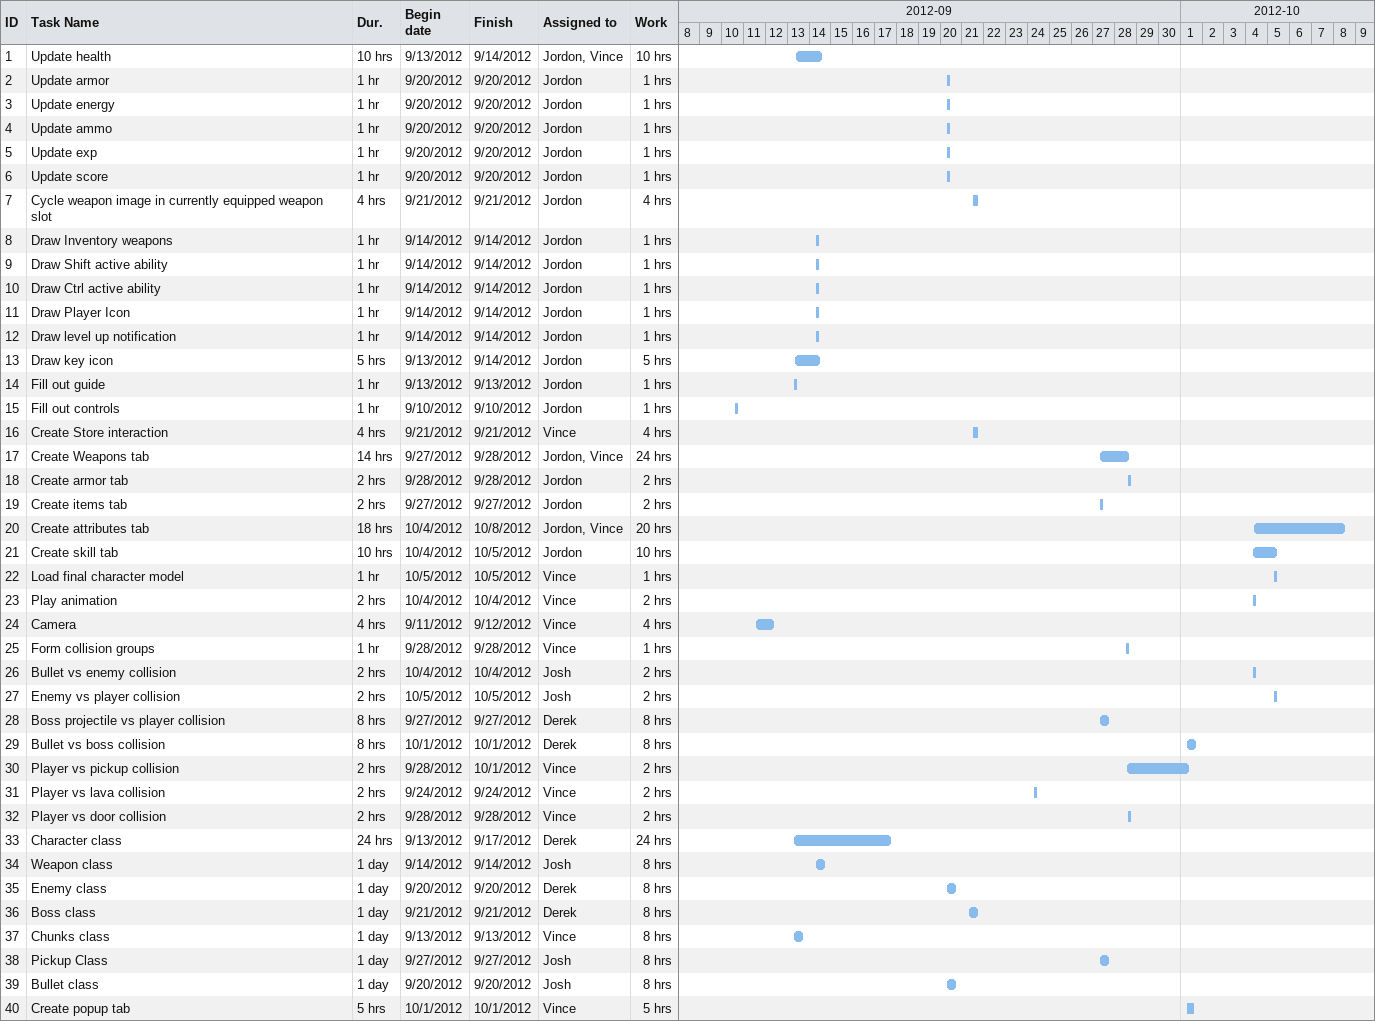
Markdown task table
| ID | Task | Duration | Start | Finish | Resources | Work (h) |
|---|---|---|---|---|---|---|
| 1 | Update health | 10h | 2012-09-13 | 2012-09-14 | Jordon, Vince | 10 |
| 2 | Update armor | 1h | 2012-09-20 | 2012-09-20 | Jordon | 1 |
| 3 | Update energy | 1h | 2012-09-20 | 2012-09-20 | Jordon | 1 |
| 4 | Update ammo | 1h | 2012-09-20 | 2012-09-20 | Jordon | 1 |
| 5 | Update exp | 1h | 2012-09-20 | 2012-09-20 | Jordon | 1 |
| 6 | Update score | 1h | 2012-09-20 | 2012-09-20 | Jordon | 1 |
| 7 | Cycle weapon image in currently equipped weapon slot | 4h | 2012-09-21 | 2012-09-21 | Jordon | 4 |
| 8 | Draw Inventory weapons | 1h | 2012-09-14 | 2012-09-14 | Jordon | 1 |
| 9 | Draw Shift active ability | 1h | 2012-09-14 | 2012-09-14 | Jordon | 1 |
| 10 | Draw Ctrl active ability | 1h | 2012-09-14 | 2012-09-14 | Jordon | 1 |
| 11 | Draw Player Icon | 1h | 2012-09-14 | 2012-09-14 | Jordon | 1 |
| 12 | Draw level up notification | 1h | 2012-09-14 | 2012-09-14 | Jordon | 1 |
| 13 | Draw key icon | 5h | 2012-09-13 | 2012-09-14 | Jordon | 5 |
| 14 | Fill out guide | 1h | 2012-09-13 | 2012-09-13 | Jordon | 1 |
| 15 | Fill out controls | 1h | 2012-09-10 | 2012-09-10 | Jordon | 1 |
| 16 | Create Store interaction | 4h | 2012-09-21 | 2012-09-21 | Vince | 4 |
| 17 | Create Weapons tab | 14h | 2012-09-27 | 2012-09-28 | Jordon, Vince | 24 |
| 18 | Create armor tab | 2h | 2012-09-28 | 2012-09-28 | Jordon | 2 |
| 19 | Create items tab | 2h | 2012-09-27 | 2012-09-27 | Jordon | 2 |
| 20 | Create attributes tab | 18h | 2012-10-04 | 2012-10-08 | Jordon, Vince | 20 |
| 21 | Create skill tab | 10h | 2012-10-04 | 2012-10-05 | Jordon | 10 |
| 22 | Load final character model | 1h | 2012-10-05 | 2012-10-05 | Vince | 1 |
| 23 | Play animation | 2h | 2012-10-04 | 2012-10-04 | Vince | 2 |
| 24 | Camera | 4h | 2012-09-11 | 2012-09-12 | Vince | 4 |
| 25 | Form collision groups | 1h | 2012-09-28 | 2012-09-28 | Vince | 1 |
| 26 | Bullet vs enemy collision | 2h | 2012-10-04 | 2012-10-04 | Josh | 2 |
| 27 | Enemy vs player collision | 2h | 2012-10-05 | 2012-10-05 | Josh | 2 |
| 28 | Boss projectile vs player collision | 8h | 2012-09-27 | 2012-09-27 | Derek | 8 |
| 29 | Bullet vs boss collision | 8h | 2012-10-01 | 2012-10-01 | Derek | 8 |
| 30 | Player vs pickup collision | 2h | 2012-09-28 | 2012-10-01 | Vince | 2 |
| 31 | Player vs lava collision | 2h | 2012-09-24 | 2012-09-24 | Vince | 2 |
| 32 | Player vs door collision | 2h | 2012-09-28 | 2012-09-28 | Vince | 2 |
| 33 | Character class | 24h | 2012-09-13 | 2012-09-17 | Derek | 24 |
| 34 | Weapon class | 1d | 2012-09-14 | 2012-09-14 | Josh | 8 |
| 35 | Enemy class | 1d | 2012-09-20 | 2012-09-20 | Derek | 8 |
| 36 | Boss class | 1d | 2012-09-21 | 2012-09-21 | Derek | 8 |
| 37 | Chunks class | 1d | 2012-09-13 | 2012-09-13 | Vince | 8 |
| 38 | Pickup Class | 1d | 2012-09-27 | 2012-09-27 | Josh | 8 |
| 39 | Bullet class | 1d | 2012-09-20 | 2012-09-20 | Josh | 8 |
| 40 | Create popup tab | 5h | 2012-10-01 | 2012-10-01 | Vince | 5 |
